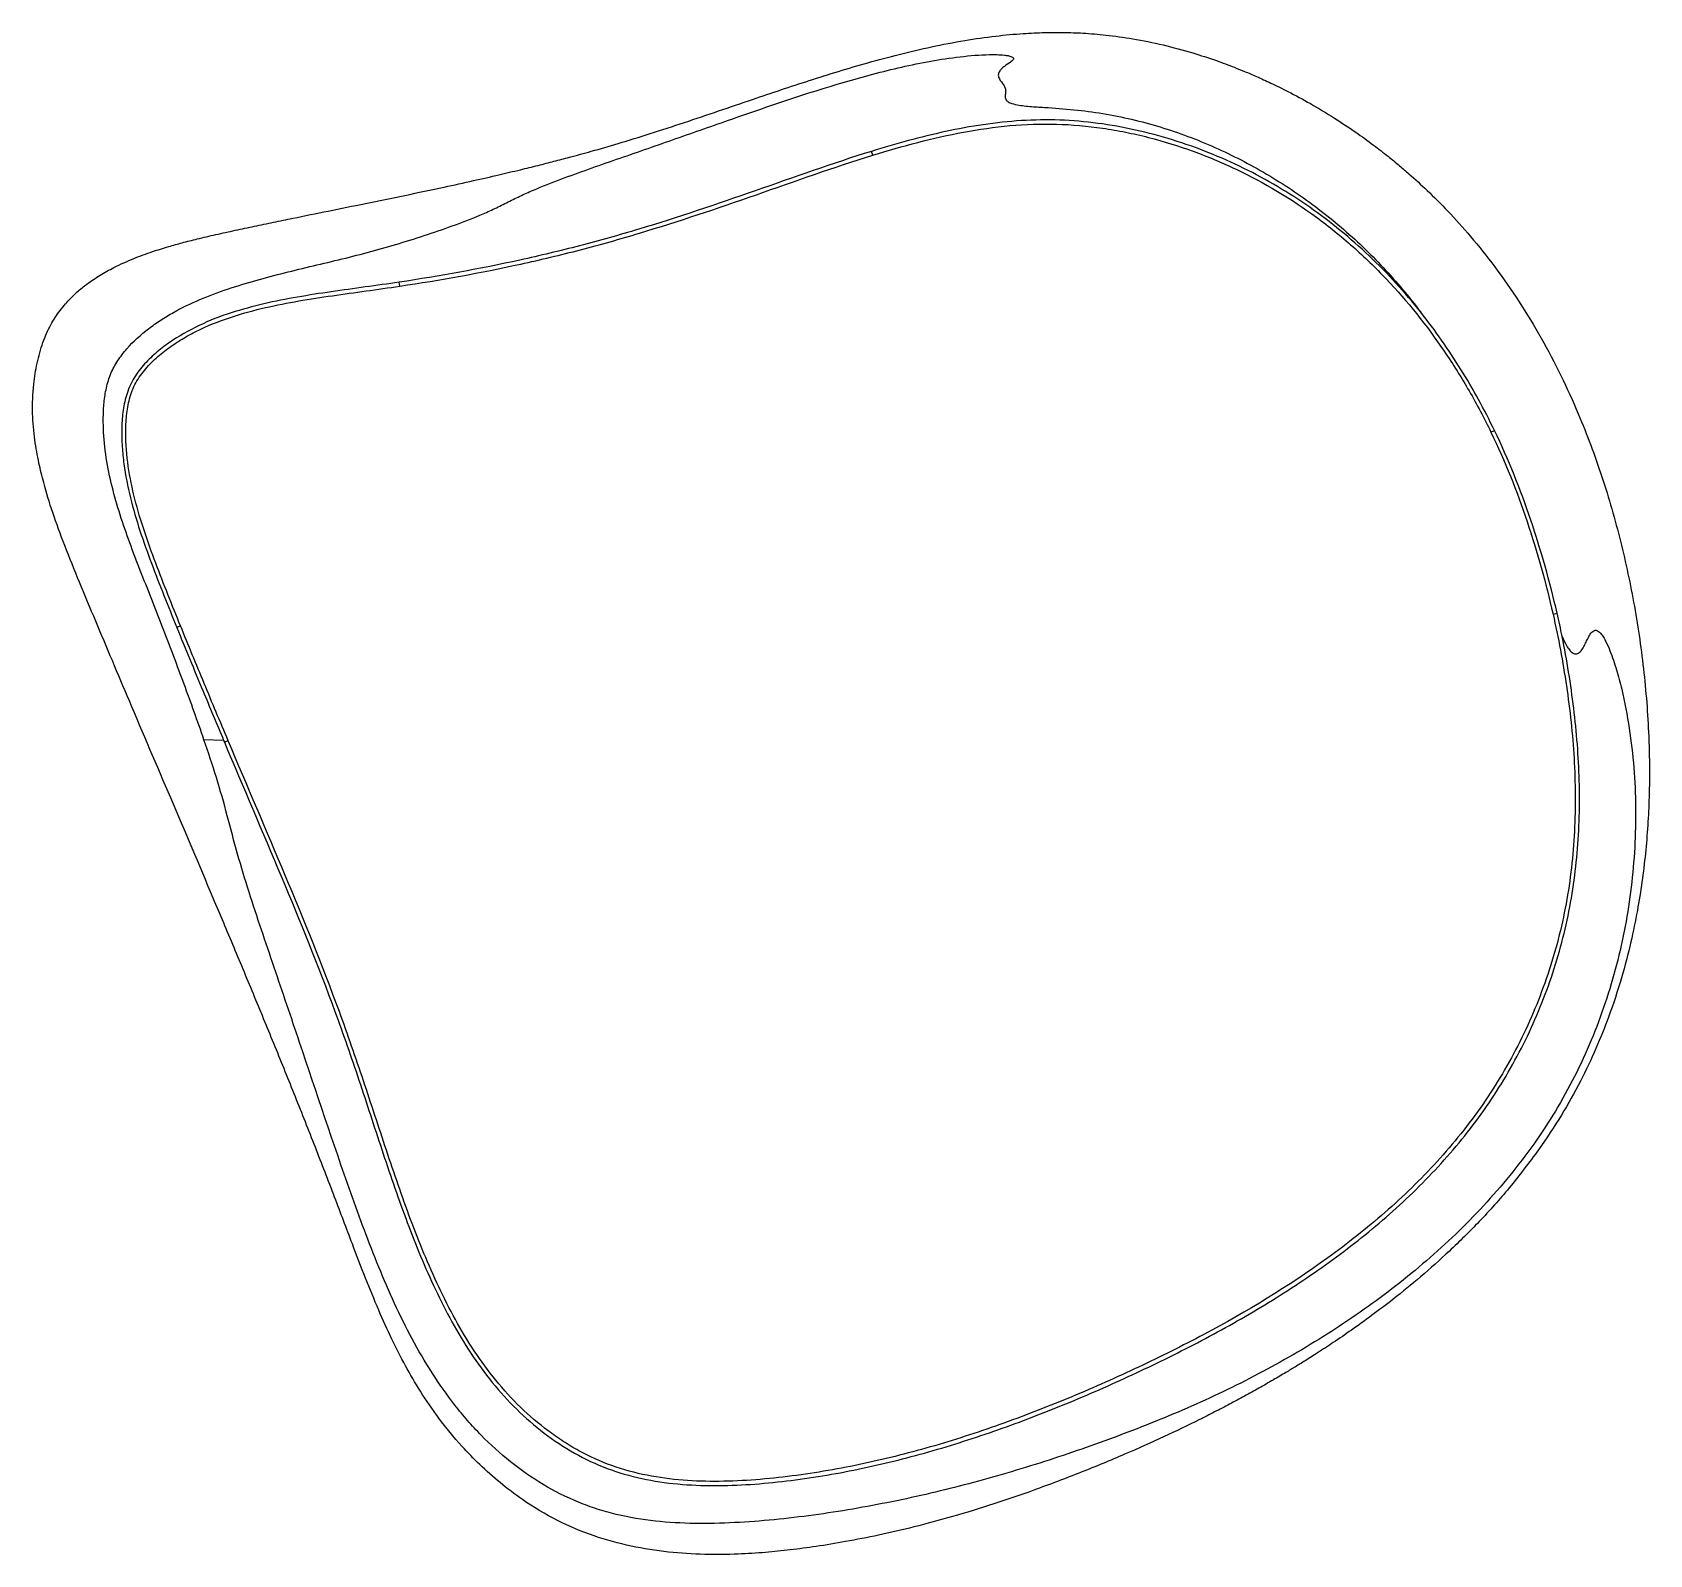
# Paper-space layout '_Posterior' of a CAD drawing. Header units: millimetres. Extents: x -49.2 to 45.2, y -46.1 to 42.6.
import ezdxf

# ---------------------------------------------------------------- set-up
doc = ezdxf.new("R2010")
doc.units = ezdxf.units.MM

psp = doc.layouts.new('_Posterior')

# ---------------------------------------------------------------- linework, layer by layer
at = {"color": 7, "linetype": 'Continuous', "lineweight": 25}
for p, q in [((-0.144, 35.44), (-0.215, 35.669)), ((-27.723, 27.812), (-27.758, 28.044)), ((35.904, 19.295), (36.109, 19.395)), ((39.521, 8.692), (39.759, 8.747)), ((-40.509, 8.003), (-40.727, 7.914)), ((-37.995, 1.33), (-39.143, 1.37)), ((-37.995, 1.33), (-37.948, 1.22)), ((-37.73, 1.312), (-37.948, 1.22))]:
    psp.add_line(p, q, dxfattribs=at)
for points, knots in [([(38.682, -22.526), (39.137, -21.859), (40.016, -20.569), (41.119, -18.586), (42.027, -16.674), (42.831, -14.661), (43.512, -12.59), (44.055, -10.511), (44.44, -8.646), (44.718, -6.923), (44.984, -4.723), (45.161, -1.975), (45.145, 1.542), (44.868, 5.26), (44.309, 9.142), (43.499, 12.959), (42.42, 16.71), (41.219, 19.926), (39.996, 22.613), (38.846, 24.8), (37.563, 26.918), (36.186, 28.895), (34.787, 30.652), (33.459, 32.131), (32.251, 33.341), (31.301, 34.209), (30.537, 34.865), (29.851, 35.426), (29.003, 36.082), (27.968, 36.828), (26.744, 37.64), (25.424, 38.433), (24.179, 39.107), (23.125, 39.627), (22.281, 40.013), (21.572, 40.316), (20.797, 40.628), (19.792, 41.001), (18.411, 41.452), (16.784, 41.89), (15.092, 42.234), (13.526, 42.454), (12.181, 42.566), (10.992, 42.607), (9.833, 42.6), (8.513, 42.539), (6.954, 42.394), (5.169, 42.138), (3.292, 41.778), (1.411, 41.337), (-0.971, 40.697), (-3.821, 39.82), (-6.712, 38.849), (-9.135, 38.023), (-11.127, 37.351), (-13.077, 36.714), (-14.888, 36.153), (-16.458, 35.699), (-17.707, 35.358), (-18.742, 35.086), (-19.695, 34.843), (-20.766, 34.579), (-22.021, 34.281), (-23.502, 33.943), (-25.328, 33.542), (-27.426, 33.1), (-29.682, 32.639), (-31.863, 32.198), (-33.655, 31.834), (-35.087, 31.539), (-36.202, 31.305), (-37.321, 31.067), (-38.435, 30.824), (-39.47, 30.582), (-40.388, 30.349), (-41.258, 30.105), (-42.197, 29.812), (-43.27, 29.421), (-44.295, 28.964), (-45.209, 28.46), (-45.924, 27.982), (-46.495, 27.52), (-46.905, 27.129), (-47.238, 26.768), (-47.64, 26.273), (-48.118, 25.532), (-48.57, 24.497), (-48.891, 23.331), (-49.119, 21.948), (-49.167, 20.443), (-49.031, 18.903), (-48.791, 17.56), (-48.447, 16.149), (-47.952, 14.539), (-47.242, 12.605), (-46.384, 10.502), (-45.45, 8.271), (-44.481, 5.967), (-43.026, 2.53), (-41.057, -2.084), (-39.017, -6.874), (-37.387, -10.74), (-36.183, -13.624), (-34.989, -16.525), (-33.807, -19.444), (-32.65, -22.367), (-31.543, -25.227), (-30.585, -27.78), (-29.743, -29.98), (-28.983, -31.835), (-28.213, -33.539), (-27.407, -35.122), (-26.506, -36.67), (-25.427, -38.252), (-24.256, -39.674), (-23.05, -40.915), (-21.876, -41.962), (-20.386, -43.091), (-18.572, -44.183), (-16.431, -45.08), (-14.254, -45.671), (-12.088, -46.007), (-9.998, -46.137), (-8.109, -46.119), (-6.447, -46.016), (-4.931, -45.862), (-3.372, -45.652), (-1.656, -45.367), (0.244, -44.993), (2.32, -44.511), (4.563, -43.908), (6.893, -43.193), (9.396, -42.334), (11.94, -41.369), (14.474, -40.324), (16.775, -39.296), (18.52, -38.458), (19.789, -37.816), (20.662, -37.361), (21.524, -36.898), (22.375, -36.426), (23.183, -35.964), (23.89, -35.547), (24.506, -35.174), (25.122, -34.794), (25.859, -34.326), (26.764, -33.733), (27.815, -33.015), (28.98, -32.177), (30.329, -31.152), (31.854, -29.908), (33.54, -28.405), (35.276, -26.683), (37.038, -24.73), (38.122, -23.277), (38.682, -22.526)], [0, 0, 0, 0, 0.008374, 0.016209, 0.023528, 0.030342, 0.038703, 0.046142, 0.052643, 0.058462, 0.064258, 0.075647, 0.087029, 0.100756, 0.114325, 0.127733, 0.141235, 0.154819, 0.163338, 0.171879, 0.180454, 0.189031, 0.196879, 0.203755, 0.209669, 0.214624, 0.21711, 0.220119, 0.223829, 0.228244, 0.233366, 0.239068, 0.244226, 0.248064, 0.251273, 0.253854, 0.256075, 0.25995, 0.264984, 0.271153, 0.277434, 0.282898, 0.287562, 0.291445, 0.295242, 0.299589, 0.30517, 0.311487, 0.318308, 0.325006, 0.331547, 0.343905, 0.355963, 0.363209, 0.37049, 0.377791, 0.384513, 0.390167, 0.394758, 0.397966, 0.401278, 0.40496, 0.409419, 0.414675, 0.42073, 0.428836, 0.436934, 0.444637, 0.451944, 0.455918, 0.459816, 0.463775, 0.467794, 0.47165, 0.474814, 0.477624, 0.481036, 0.485023, 0.489477, 0.492676, 0.495846, 0.498388, 0.500296, 0.501723, 0.503487, 0.506912, 0.510837, 0.515165, 0.519444, 0.525363, 0.530745, 0.535467, 0.539522, 0.545813, 0.552944, 0.560905, 0.569402, 0.578053, 0.586852, 0.608159, 0.630139, 0.640905, 0.651722, 0.662585, 0.673486, 0.684419, 0.695221, 0.705327, 0.712737, 0.719672, 0.726138, 0.732146, 0.738115, 0.744721, 0.752012, 0.757209, 0.762672, 0.768327, 0.776606, 0.784581, 0.792344, 0.799969, 0.807306, 0.814057, 0.819578, 0.82459, 0.829877, 0.835903, 0.842648, 0.849979, 0.858031, 0.866754, 0.875282, 0.885501, 0.895004, 0.903737, 0.911672, 0.915097, 0.918504, 0.921891, 0.925257, 0.928601, 0.931562, 0.933776, 0.936083, 0.939075, 0.94284, 0.947314, 0.95229, 0.957742, 0.964903, 0.972722, 0.981184, 0.990278, 1, 1, 1, 1]), ([(-39.143, 1.37), (-39.516, 2.457), (-39.906, 3.537), (-40.7, 5.691), (-41.105, 6.766), (-41.935, 8.908), (-42.359, 9.975), (-43.198, 12.113), (-43.61, 13.188), (-44.319, 15.365), (-44.617, 16.466), (-44.896, 18.154), (-44.962, 18.723), (-45.009, 19.587), (-45.016, 19.877), (-45.009, 20.455), (-44.994, 20.742), (-44.938, 21.315), (-44.896, 21.599), (-44.768, 22.164), (-44.681, 22.445), (-44.459, 22.977), (-44.322, 23.23), (-44.006, 23.712), (-43.827, 23.944), (-43.257, 24.598), (-42.829, 24.982), (-42.143, 25.508), (-41.905, 25.676), (-41.42, 25.991), (-41.174, 26.139), (-39.921, 26.838), (-38.859, 27.27), (-37.221, 27.821), (-36.669, 27.988), (-35.56, 28.3), (-35.003, 28.447), (-33.328, 28.871), (-32.204, 29.126), (-30.525, 29.535), (-29.967, 29.677), (-28.856, 29.98), (-28.302, 30.139), (-26.647, 30.636), (-25.551, 30.995), (-23.932, 31.59), (-23.396, 31.799), (-22.603, 32.139), (-22.341, 32.257), (-21.822, 32.507), (-21.565, 32.64), (-21.049, 32.899), (-20.79, 33.025), (-20.267, 33.265), (-20.003, 33.38), (-19.207, 33.712), (-18.67, 33.918), (-17.053, 34.519), (-15.966, 34.896), (-13.792, 35.654), (-12.705, 36.031), (-10.533, 36.792), (-9.448, 37.174), (-6.188, 38.311), (-4.011, 39.057), (-0.696, 40.029), (0.419, 40.328), (2.103, 40.709), (2.667, 40.825), (3.8, 41.028), (4.371, 41.115), (5.516, 41.25), (6.09, 41.299), (6.956, 41.313), (7.244, 41.31), (7.601, 41.271), (7.673, 41.261), (7.815, 41.233), (7.887, 41.216), (7.987, 41.17), (8.02, 41.151), (8.052, 41.107), (8.059, 41.09), (8.06, 41.053), (8.054, 41.035), (8.028, 40.987), (8.002, 40.96), (7.949, 40.911), (7.92, 40.889), (7.774, 40.782), (7.648, 40.709), (7.475, 40.578), (7.419, 40.531), (7.316, 40.429), (7.268, 40.374), (7.196, 40.249), (7.172, 40.177), (7.176, 40.032), (7.201, 39.962), (7.305, 39.771), (7.406, 39.663), (7.525, 39.48), (7.56, 39.416), (7.604, 39.278), (7.61, 39.204), (7.595, 39.061), (7.579, 38.99), (7.569, 38.845), (7.577, 38.77), (7.644, 38.642), (7.699, 38.592), (7.821, 38.514), (7.887, 38.486), (8.09, 38.415), (8.232, 38.387), (8.656, 38.317), (8.941, 38.294), (9.511, 38.251), (9.797, 38.234), (10.653, 38.178), (11.223, 38.134), (12.924, 37.95), (14.047, 37.757), (15.714, 37.353), (16.268, 37.199), (17.359, 36.858), (17.897, 36.67), (19.487, 36.062), (20.517, 35.594), (22.522, 34.542), (23.497, 33.958), (24.918, 32.996), (25.383, 32.661), (26.29, 31.971), (26.731, 31.614), (28.024, 30.509), (28.842, 29.726), (30.39, 28.072), (31.123, 27.199), (31.812, 26.285)], [0, 0, 0, 0, 0.03125, 0.03125, 0.0625, 0.0625, 0.09375, 0.09375, 0.125, 0.125, 0.15625, 0.15625, 0.171875, 0.171875, 0.179687, 0.179687, 0.1875, 0.1875, 0.195312, 0.195312, 0.203125, 0.203125, 0.210937, 0.210937, 0.21875, 0.21875, 0.234375, 0.234375, 0.242187, 0.242187, 0.25, 0.25, 0.28125, 0.28125, 0.296875, 0.296875, 0.3125, 0.3125, 0.34375, 0.34375, 0.359375, 0.359375, 0.375, 0.375, 0.40625, 0.40625, 0.421875, 0.421875, 0.429687, 0.429687, 0.4375, 0.4375, 0.445312, 0.445312, 0.453125, 0.453125, 0.46875, 0.46875, 0.5, 0.5, 0.53125, 0.53125, 0.5625, 0.5625, 0.625, 0.625, 0.65625, 0.65625, 0.671875, 0.671875, 0.6875, 0.6875, 0.703125, 0.703125, 0.710937, 0.710937, 0.712891, 0.712891, 0.714844, 0.714844, 0.71582, 0.71582, 0.716309, 0.716309, 0.716797, 0.716797, 0.717773, 0.717773, 0.71875, 0.71875, 0.722656, 0.722656, 0.724609, 0.724609, 0.726562, 0.726562, 0.728516, 0.728516, 0.730469, 0.730469, 0.734375, 0.734375, 0.736328, 0.736328, 0.738281, 0.738281, 0.740234, 0.740234, 0.742187, 0.742187, 0.744141, 0.744141, 0.746094, 0.746094, 0.75, 0.75, 0.757812, 0.757812, 0.765625, 0.765625, 0.78125, 0.78125, 0.8125, 0.8125, 0.828125, 0.828125, 0.84375, 0.84375, 0.875, 0.875, 0.90625, 0.90625, 0.921875, 0.921875, 0.9375, 0.9375, 0.96875, 0.96875, 1, 1, 1, 1]), ([(31.812, 26.285), (31.348, 26.867), (30.863, 27.436), (29.857, 28.537), (29.336, 29.068), (27.716, 30.604), (26.556, 31.554), (24.726, 32.833), (24.1, 33.236), (22.815, 33.995), (22.158, 34.35), (20.822, 35.007), (20.142, 35.309), (18.757, 35.863), (18.053, 36.113), (16.63, 36.555), (15.911, 36.748), (14.456, 37.072), (13.72, 37.204), (12.243, 37.399), (11.5, 37.463), (10.008, 37.517), (9.262, 37.504), (7.775, 37.412), (7.033, 37.331), (5.556, 37.114), (4.824, 36.978), (2.643, 36.507), (1.209, 36.109), (-0.215, 35.669)], [0, 0, 0, 0, 0.0625, 0.0625, 0.125, 0.125, 0.25, 0.25, 0.3125, 0.3125, 0.375, 0.375, 0.4375, 0.4375, 0.5, 0.5, 0.5625, 0.5625, 0.625, 0.625, 0.6875, 0.6875, 0.75, 0.75, 0.8125, 0.8125, 0.875, 0.875, 1, 1, 1, 1]), ([(-0.144, 35.441), (0.727, 35.71), (1.602, 35.963), (3.367, 36.419), (4.256, 36.622), (6.047, 36.955), (6.949, 37.085), (8.764, 37.248), (9.668, 37.279), (11.469, 37.23), (12.365, 37.149), (13.705, 36.954), (14.15, 36.877), (15.04, 36.698), (15.485, 36.596), (16.808, 36.257), (17.676, 35.988), (19.387, 35.365), (20.227, 35.012), (22.688, 33.841), (24.259, 32.902), (26.457, 31.291), (27.167, 30.718), (28.528, 29.514), (29.178, 28.885), (31.037, 26.922), (32.16, 25.512), (33.691, 23.263), (34.175, 22.491), (35.083, 20.917), (35.507, 20.114), (35.904, 19.295)], [0, 0, 0, 0, 0.0625, 0.0625, 0.125, 0.125, 0.1875, 0.1875, 0.25, 0.25, 0.3125, 0.3125, 0.34375, 0.34375, 0.375, 0.375, 0.4375, 0.4375, 0.5, 0.5, 0.625, 0.625, 0.6875, 0.6875, 0.75, 0.75, 0.875, 0.875, 0.9375, 0.9375, 1, 1, 1, 1]), ([(-0.215, 35.669), (-2.495, 34.965), (-4.742, 34.158), (-9.248, 32.586), (-11.51, 31.819), (-14.936, 30.787), (-16.083, 30.463), (-18.392, 29.863), (-19.553, 29.586), (-23.049, 28.82), (-25.397, 28.395), (-27.758, 28.044)], [0, 0, 0, 0, 0.25, 0.25, 0.5, 0.5, 0.625, 0.625, 0.75, 0.75, 1, 1, 1, 1]), ([(-27.723, 27.813), (-25.359, 28.164), (-23.006, 28.589), (-19.507, 29.356), (-18.345, 29.632), (-16.033, 30.232), (-14.883, 30.557), (-11.452, 31.589), (-9.189, 32.356), (-4.677, 33.929), (-2.428, 34.736), (-0.144, 35.441)], [0, 0, 0, 0, 0.25, 0.25, 0.375, 0.375, 0.5, 0.5, 0.75, 0.75, 1, 1, 1, 1]), ([(-27.758, 28.044), (-29.077, 27.849), (-30.399, 27.676), (-33.037, 27.291), (-34.352, 27.082), (-36.289, 26.63), (-36.93, 26.458), (-38.193, 26.046), (-38.816, 25.807), (-40.037, 25.229), (-40.621, 24.898), (-41.446, 24.322), (-41.713, 24.116), (-42.224, 23.672), (-42.466, 23.437), (-42.796, 23.057), (-42.901, 22.926), (-43.099, 22.652), (-43.192, 22.509), (-43.443, 22.069), (-43.572, 21.762), (-43.765, 21.122), (-43.829, 20.787), (-43.913, 20.12), (-43.933, 19.786), (-43.943, 19.117), (-43.933, 18.782), (-43.889, 18.112), (-43.855, 17.777), (-43.722, 16.779), (-43.593, 16.123), (-43.113, 14.179), (-42.676, 12.909), (-41.967, 11.028), (-41.722, 10.404), (-41.229, 9.157), (-40.979, 8.535), (-40.727, 7.914)], [0, 0, 0, 0, 0.125, 0.125, 0.25, 0.25, 0.3125, 0.3125, 0.375, 0.375, 0.4375, 0.4375, 0.46875, 0.46875, 0.5, 0.5, 0.515625, 0.515625, 0.53125, 0.53125, 0.5625, 0.5625, 0.59375, 0.59375, 0.625, 0.625, 0.65625, 0.65625, 0.6875, 0.6875, 0.75, 0.75, 0.875, 0.875, 0.9375, 0.9375, 1, 1, 1, 1]), ([(-40.509, 8.003), (-41.004, 9.22), (-41.492, 10.44), (-42.422, 12.898), (-42.852, 14.134), (-43.332, 16.026), (-43.463, 16.662), (-43.649, 17.953), (-43.705, 18.606), (-43.706, 19.604), (-43.692, 19.94), (-43.623, 20.602), (-43.568, 20.929), (-43.437, 21.413), (-43.385, 21.574), (-43.262, 21.885), (-43.191, 22.035), (-42.953, 22.471), (-42.757, 22.743), (-42.321, 23.252), (-42.084, 23.485), (-41.585, 23.92), (-41.322, 24.124), (-40.777, 24.506), (-40.493, 24.684), (-39.918, 25.014), (-39.624, 25.167), (-38.73, 25.59), (-38.113, 25.827), (-36.853, 26.237), (-36.208, 26.41), (-34.272, 26.859), (-32.965, 27.065), (-30.345, 27.447), (-29.032, 27.618), (-27.723, 27.813)], [0, 0, 0, 0, 0.125, 0.125, 0.25, 0.25, 0.3125, 0.3125, 0.375, 0.375, 0.40625, 0.40625, 0.4375, 0.4375, 0.453125, 0.453125, 0.46875, 0.46875, 0.5, 0.5, 0.53125, 0.53125, 0.5625, 0.5625, 0.59375, 0.59375, 0.625, 0.625, 0.6875, 0.6875, 0.75, 0.75, 0.875, 0.875, 1, 1, 1, 1]), ([(36.109, 19.395), (35.518, 20.618), (34.866, 21.807), (33.431, 24.112), (32.654, 25.222), (31.812, 26.285)], [0, 0, 0, 0, 0.5, 0.5, 1, 1, 1, 1]), ([(35.904, 19.295), (36.721, 17.61), (37.415, 15.87), (38.601, 12.322), (39.107, 10.518), (39.521, 8.692)], [0, 0, 0, 0, 0.5, 0.5, 1, 1, 1, 1]), ([(39.759, 8.747), (39.337, 10.58), (38.825, 12.391), (37.627, 15.955), (36.929, 17.702), (36.109, 19.395)], [0, 0, 0, 0, 0.5, 0.5, 1, 1, 1, 1]), ([(39.521, 8.692), (39.835, 7.308), (40.096, 5.913), (40.51, 3.105), (40.663, 1.697), (40.786, -0.423), (40.81, -1.131), (40.818, -2.55), (40.803, -3.261), (40.695, -5.385), (40.539, -6.795), (40.024, -9.589), (39.668, -10.96), (38.99, -12.979), (38.74, -13.645), (38.197, -14.954), (37.902, -15.598), (37.268, -16.866), (36.927, -17.491), (36.205, -18.712), (35.823, -19.309), (34.612, -21.055), (33.717, -22.165), (31.806, -24.259), (30.785, -25.25), (28.65, -27.119), (27.534, -28), (24.088, -30.497), (21.667, -31.963), (17.91, -33.96), (16.639, -34.591), (14.076, -35.8), (12.781, -36.377), (10.164, -37.468), (8.841, -37.983), (6.172, -38.939), (4.826, -39.382), (2.104, -40.175), (0.727, -40.526), (-2.047, -41.121), (-3.447, -41.367), (-5.558, -41.636), (-6.263, -41.709), (-7.677, -41.817), (-8.388, -41.851), (-10.51, -41.872), (-11.916, -41.781), (-13.999, -41.368), (-14.694, -41.18), (-16.024, -40.7), (-16.665, -40.41), (-17.592, -39.902), (-17.895, -39.72), (-18.491, -39.334), (-18.784, -39.129), (-19.638, -38.489), (-20.176, -38.028), (-21.191, -37.045), (-21.668, -36.521), (-22.569, -35.418), (-22.989, -34.842), (-24.165, -33.067), (-24.844, -31.81), (-26.059, -29.238), (-26.597, -27.918), (-27.595, -25.254), (-28.055, -23.908), (-28.953, -21.209), (-29.392, -19.855), (-30.294, -17.157), (-30.758, -15.813), (-32.228, -11.807), (-33.3, -9.17), (-35.502, -3.923), (-36.625, -1.309), (-37.73, 1.312)], [0, 0, 0, 0, 0.03125, 0.03125, 0.0625, 0.0625, 0.078125, 0.078125, 0.09375, 0.09375, 0.125, 0.125, 0.15625, 0.15625, 0.171875, 0.171875, 0.1875, 0.1875, 0.203125, 0.203125, 0.21875, 0.21875, 0.25, 0.25, 0.28125, 0.28125, 0.3125, 0.3125, 0.375, 0.375, 0.40625, 0.40625, 0.4375, 0.4375, 0.46875, 0.46875, 0.5, 0.5, 0.53125, 0.53125, 0.5625, 0.5625, 0.578125, 0.578125, 0.59375, 0.59375, 0.625, 0.625, 0.640625, 0.640625, 0.65625, 0.65625, 0.664063, 0.664063, 0.671875, 0.671875, 0.6875, 0.6875, 0.703125, 0.703125, 0.71875, 0.71875, 0.75, 0.75, 0.78125, 0.78125, 0.8125, 0.8125, 0.84375, 0.84375, 0.875, 0.875, 0.9375, 0.9375, 1, 1, 1, 1]), ([(-40.727, 7.914), (-40.477, 7.299), (-40.225, 6.686), (-39.972, 6.072), (-39.719, 5.459), (-39.465, 4.846), (-39.21, 4.233), (-38.808, 3.264), (-38.402, 2.297), (-37.995, 1.33)], [0, 0, 0, 0, 0.001990522, 0.001990522, 0.001990522, 0.003981032, 0.003981032, 0.003981032, 0.007128408, 0.007128408, 0.007128408, 0.007128408]), ([(-37.73, 1.312), (-38.199, 2.425), (-38.667, 3.538), (-39.592, 5.769), (-40.054, 6.885), (-40.509, 8.003)], [0, 0, 0, 0, 0.5, 0.5, 1, 1, 1, 1]), ([(40.055, 7.385), (40.131, 7.205), (40.213, 7.026), (40.363, 6.77), (40.417, 6.687), (40.541, 6.534), (40.613, 6.46), (40.744, 6.392), (40.792, 6.376), (40.891, 6.373), (40.941, 6.385), (41.075, 6.453), (41.142, 6.53), (41.257, 6.689), (41.305, 6.776), (41.397, 6.951), (41.44, 7.04), (41.526, 7.218), (41.57, 7.306), (41.665, 7.479), (41.716, 7.563), (41.817, 7.673), (41.855, 7.706), (41.944, 7.75), (41.995, 7.759), (42.093, 7.74), (42.138, 7.716), (42.218, 7.658), (42.254, 7.623), (42.353, 7.513), (42.408, 7.433), (42.511, 7.266), (42.558, 7.179), (42.691, 6.917), (42.769, 6.737), (42.985, 6.194), (43.108, 5.824), (43.333, 5.077), (43.434, 4.699), (43.706, 3.563), (43.85, 2.803), (44.198, 0.512), (44.317, -1.027), (44.343, -3.352), (44.326, -4.132), (44.24, -5.684), (44.171, -6.454), (43.892, -8.75), (43.608, -10.261), (43.029, -12.494), (42.81, -13.234), (42.32, -14.701), (42.047, -15.432), (41.149, -17.586), (40.452, -18.96), (38.863, -21.585), (37.973, -22.837), (36.51, -24.634), (35.999, -25.221), (34.943, -26.361), (34.401, -26.913), (32.733, -28.516), (31.568, -29.516), (29.148, -31.402), (27.892, -32.286), (25.947, -33.536), (25.289, -33.939), (23.953, -34.721), (23.275, -35.099), (21.23, -36.188), (19.847, -36.857), (17.044, -38.093), (15.624, -38.662), (12.762, -39.733), (11.319, -40.235), (8.409, -41.172), (6.941, -41.605), (3.977, -42.388), (2.479, -42.739), (-0.546, -43.352), (-2.07, -43.616), (-5.127, -44.033), (-6.663, -44.188), (-9.752, -44.344), (-11.294, -44.341), (-13.585, -44.094), (-14.344, -43.969), (-15.477, -43.697), (-15.853, -43.592), (-16.589, -43.355), (-16.95, -43.222), (-18.016, -42.784), (-18.701, -42.438), (-20.024, -41.646), (-20.666, -41.198), (-21.874, -40.235), (-22.444, -39.718), (-23.252, -38.891), (-23.513, -38.607), (-24.021, -38.023), (-24.269, -37.722), (-25.46, -36.195), (-26.277, -34.896), (-27.73, -32.197), (-28.365, -30.795), (-29.532, -27.936), (-30.064, -26.488), (-31.616, -22.13), (-32.585, -19.202), (-34.057, -14.815), (-34.554, -13.356), (-35.548, -10.436), (-36.044, -8.976), (-36.747, -6.772), (-36.972, -6.035), (-37.394, -4.55), (-37.586, -3.802), (-37.982, -2.31), (-38.192, -1.567), (-38.649, -0.093), (-38.893, 0.64), (-39.143, 1.37)], [0, 0, 0, 0, 0.003906, 0.003906, 0.005859, 0.005859, 0.007813, 0.007813, 0.008789, 0.008789, 0.009766, 0.009766, 0.011719, 0.011719, 0.013672, 0.013672, 0.015625, 0.015625, 0.017578, 0.017578, 0.019531, 0.019531, 0.020508, 0.020508, 0.021484, 0.021484, 0.022461, 0.022461, 0.023438, 0.023438, 0.025391, 0.025391, 0.027344, 0.027344, 0.03125, 0.03125, 0.039063, 0.039063, 0.046875, 0.046875, 0.0625, 0.0625, 0.09375, 0.09375, 0.109375, 0.109375, 0.125, 0.125, 0.15625, 0.15625, 0.171875, 0.171875, 0.1875, 0.1875, 0.21875, 0.21875, 0.25, 0.25, 0.265625, 0.265625, 0.28125, 0.28125, 0.3125, 0.3125, 0.34375, 0.34375, 0.359375, 0.359375, 0.375, 0.375, 0.40625, 0.40625, 0.4375, 0.4375, 0.46875, 0.46875, 0.5, 0.5, 0.53125, 0.53125, 0.5625, 0.5625, 0.59375, 0.59375, 0.625, 0.625, 0.640625, 0.640625, 0.648437, 0.648437, 0.65625, 0.65625, 0.671875, 0.671875, 0.6875, 0.6875, 0.703125, 0.703125, 0.710937, 0.710937, 0.71875, 0.71875, 0.75, 0.75, 0.78125, 0.78125, 0.8125, 0.8125, 0.875, 0.875, 0.90625, 0.90625, 0.9375, 0.9375, 0.953125, 0.953125, 0.96875, 0.96875, 0.984375, 0.984375, 1, 1, 1, 1]), ([(-37.948, 1.22), (-36.85, -1.386), (-35.734, -3.984), (-33.547, -9.198), (-32.482, -11.816), (-31.018, -15.797), (-30.556, -17.134), (-29.658, -19.818), (-29.221, -21.164), (-28.33, -23.85), (-27.874, -25.19), (-26.888, -27.841), (-26.358, -29.155), (-25.463, -31.078), (-25.148, -31.71), (-24.475, -32.954), (-24.116, -33.565), (-23.349, -34.752), (-22.94, -35.328), (-22.062, -36.438), (-21.594, -36.971), (-20.101, -38.475), (-18.982, -39.365), (-17.152, -40.438), (-16.523, -40.748), (-15.225, -41.266), (-14.555, -41.475), (-13.178, -41.797), (-12.478, -41.91), (-11.074, -42.059), (-10.366, -42.096), (-8.246, -42.121), (-6.839, -42.025), (-4.034, -41.707), (-2.637, -41.48), (0.13, -40.921), (1.505, -40.588), (4.226, -39.828), (5.572, -39.401), (8.241, -38.473), (9.562, -37.973), (12.175, -36.91), (13.467, -36.347), (16.028, -35.164), (17.298, -34.547), (19.807, -33.247), (21.042, -32.565), (23.468, -31.118), (24.658, -30.355), (26.971, -28.738), (28.098, -27.882), (30.261, -26.069), (31.297, -25.112), (33.258, -23.077), (34.178, -22.005), (35.442, -20.309), (35.846, -19.727), (36.607, -18.537), (36.966, -17.93), (37.979, -16.074), (38.57, -14.784), (39.318, -12.806), (39.544, -12.138), (39.95, -10.786), (40.131, -10.101), (40.597, -8.036), (40.808, -6.639), (41.053, -3.824), (41.088, -2.416), (41.012, 0.4), (40.9, 1.811), (40.558, 4.611), (40.333, 6.002), (40.055, 7.385)], [0, 0, 0, 0, 0.0625, 0.0625, 0.125, 0.125, 0.15625, 0.15625, 0.1875, 0.1875, 0.21875, 0.21875, 0.25, 0.25, 0.265625, 0.265625, 0.28125, 0.28125, 0.296875, 0.296875, 0.3125, 0.3125, 0.34375, 0.34375, 0.359375, 0.359375, 0.375, 0.375, 0.390625, 0.390625, 0.40625, 0.40625, 0.4375, 0.4375, 0.46875, 0.46875, 0.5, 0.5, 0.53125, 0.53125, 0.5625, 0.5625, 0.59375, 0.59375, 0.625, 0.625, 0.65625, 0.65625, 0.6875, 0.6875, 0.71875, 0.71875, 0.75, 0.75, 0.78125, 0.78125, 0.796875, 0.796875, 0.8125, 0.8125, 0.84375, 0.84375, 0.859375, 0.859375, 0.875, 0.875, 0.90625, 0.90625, 0.9375, 0.9375, 0.96875, 0.96875, 1, 1, 1, 1])]:
    psp.add_open_spline(points, degree=3, knots=knots, dxfattribs=at)
psp.add_open_spline([(40.055, 7.385), (39.962, 7.84), (39.863, 8.294), (39.759, 8.747)], degree=3, dxfattribs=at)

doc.saveas('drawing.dxf')
